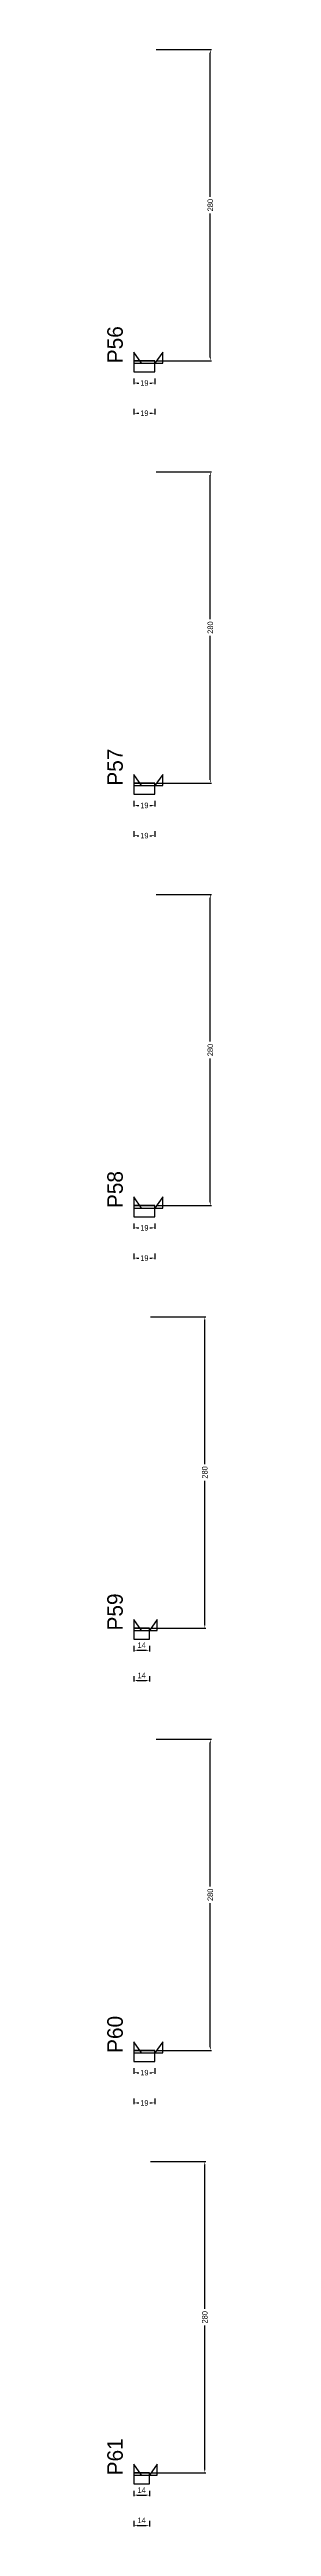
# Model space of a CAD drawing. Header units: centimetres. Extents: x -10500 to 4105, y -36866 to 295.
# Drawn here: x 3976 to 4072, y -22846 to -20618 of the extents above; entities that cross this region are included whole.
import ezdxf

# ---------------------------------------------------------------- set-up
doc = ezdxf.new("R2010")
doc.units = ezdxf.units.CM
for name, color, linetype in [('NOMENCLATURA', 7, 'Continuous'), ('SARR_2.2x10', 60, 'Continuous'), ('SARR_2.2x7', 40, 'Continuous')]:
    doc.layers.add(name, color=color, linetype=linetype)
doc.dimstyles.new('PAINEL-NOVA', dxfattribs={"dimtxt": 5, "dimasz": 3, "dimexe": 1, "dimexo": 1, "dimgap": 1, "dimtad": 1, "dimcen": 2.5, "dimazin": 3, "dimtfac": 1, "dimtmove": 0, "dimatfit": 3})

# ---------------------------------------------------------------- blocks, each defined once
blk = doc.blocks.new('_CLOSEDFILLED')
at = {"color": 0, "linetype": 'BYBLOCK'}
blk.add_solid([(-1, 0.16), (0, 0), (-1, -0.16)], dxfattribs=at)
blk = doc.blocks.new('*D1451')
for p, q in [((4000, -20913.8), (4000, -20918.8)), ((4003, -20917.8), (4004.5, -20917.8)), ((4014.5, -20917.8), (4016, -20917.8)), ((4019, -20913.8), (4019, -20918.8))]:
    blk.add_line(p, q)
at = {"layer": 'Defpoints'}
for p in [(4000, -20912.8), (4000, -20917.8), (4019, -20912.8)]:
    blk.add_point(p, dxfattribs=at)
at = {"layer": 'SARR_2.2x10', "xscale": 3, "yscale": 3, "rotation": 180}
blk.add_blockref('_CLOSEDFILLED', (4000, -20917.8), dxfattribs=at)
at = {"layer": 'SARR_2.2x10', "xscale": 3, "yscale": 3}
blk.add_blockref('_CLOSEDFILLED', (4019, -20917.8), dxfattribs=at)
at = {"layer": 'SARR_2.2x10', "insert": (4009.5, -20917.8), "char_height": 5, "attachment_point": 5}
blk.add_mtext('19', dxfattribs=at)
blk = doc.blocks.new('*D1452')
for p, q in [((4020, -20617.8), (4070, -20617.8)), ((4069, -20750.3), (4069, -20620.8)), ((4069, -20894.8), (4069, -20765.3)), ((4020, -20897.8), (4070, -20897.8))]:
    blk.add_line(p, q)
at = {"layer": 'Defpoints'}
for p in [(4019, -20617.8), (4019, -20897.8), (4069, -20897.8)]:
    blk.add_point(p, dxfattribs=at)
at = {"layer": 'SARR_2.2x10', "xscale": 3, "yscale": 3}
for p, rotation in [((4069, -20617.8), 90), ((4069, -20897.8), 270)]:
    blk.add_blockref('_CLOSEDFILLED', p, dxfattribs=dict(at, rotation=rotation))
at = {"layer": 'SARR_2.2x10', "insert": (4069, -20757.8), "char_height": 5, "attachment_point": 5, "rotation": 90}
blk.add_mtext('280', dxfattribs=at)
blk = doc.blocks.new('*D1453')
for p, q in [((4020, -20617.8), (4070, -20617.8)), ((4069, -20750.3), (4069, -20620.8)), ((4069, -20894.8), (4069, -20765.3)), ((4020, -20897.8), (4070, -20897.8))]:
    blk.add_line(p, q)
at = {"layer": 'Defpoints'}
for p in [(4019, -20617.8), (4019, -20897.8), (4069, -20897.8)]:
    blk.add_point(p, dxfattribs=at)
at = {"layer": 'SARR_2.2x10', "xscale": 3, "yscale": 3}
for p, rotation in [((4069, -20617.8), 90), ((4069, -20897.8), 270)]:
    blk.add_blockref('_CLOSEDFILLED', p, dxfattribs=dict(at, rotation=rotation))
at = {"layer": 'SARR_2.2x10', "insert": (4069, -20757.8), "char_height": 5, "attachment_point": 5, "rotation": 90}
blk.add_mtext('280', dxfattribs=at)
blk = doc.blocks.new('*D1454')
for p, q in [((4020, -20617.8), (4070, -20617.8)), ((4069, -20750.3), (4069, -20620.8)), ((4069, -20894.8), (4069, -20765.3)), ((4020, -20897.8), (4070, -20897.8))]:
    blk.add_line(p, q)
at = {"layer": 'Defpoints'}
for p in [(4019, -20617.8), (4019, -20897.8), (4069, -20897.8)]:
    blk.add_point(p, dxfattribs=at)
at = {"layer": 'SARR_2.2x10', "xscale": 3, "yscale": 3}
for p, rotation in [((4069, -20617.8), 90), ((4069, -20897.8), 270)]:
    blk.add_blockref('_CLOSEDFILLED', p, dxfattribs=dict(at, rotation=rotation))
at = {"layer": 'SARR_2.2x10', "insert": (4069, -20757.8), "char_height": 5, "attachment_point": 5, "rotation": 90}
blk.add_mtext('280', dxfattribs=at)
blk = doc.blocks.new('*D1455')
for p, q in [((4020, -20617.8), (4070, -20617.8)), ((4069, -20750.3), (4069, -20620.8)), ((4069, -20894.8), (4069, -20765.3)), ((4020, -20897.8), (4070, -20897.8))]:
    blk.add_line(p, q)
at = {"layer": 'Defpoints'}
for p in [(4019, -20617.8), (4019, -20897.8), (4069, -20897.8)]:
    blk.add_point(p, dxfattribs=at)
at = {"layer": 'SARR_2.2x10', "xscale": 3, "yscale": 3}
for p, rotation in [((4069, -20617.8), 90), ((4069, -20897.8), 270)]:
    blk.add_blockref('_CLOSEDFILLED', p, dxfattribs=dict(at, rotation=rotation))
at = {"layer": 'SARR_2.2x10', "insert": (4069, -20757.8), "char_height": 5, "attachment_point": 5, "rotation": 90}
blk.add_mtext('280', dxfattribs=at)
blk = doc.blocks.new('*D1456')
for p, q in [((4000, -20941), (4000, -20946)), ((4003, -20945), (4004.5, -20945)), ((4014.5, -20945), (4016, -20945)), ((4019, -20941), (4019, -20946))]:
    blk.add_line(p, q)
at = {"layer": 'Defpoints'}
for p in [(4000, -20940), (4000, -20945), (4019, -20940)]:
    blk.add_point(p, dxfattribs=at)
at = {"layer": 'SARR_2.2x10', "xscale": 3, "yscale": 3, "rotation": 180}
blk.add_blockref('_CLOSEDFILLED', (4000, -20945), dxfattribs=at)
at = {"layer": 'SARR_2.2x10', "xscale": 3, "yscale": 3}
blk.add_blockref('_CLOSEDFILLED', (4019, -20945), dxfattribs=at)
at = {"layer": 'SARR_2.2x10', "insert": (4009.5, -20945), "char_height": 5, "attachment_point": 5}
blk.add_mtext('19', dxfattribs=at)
blk = doc.blocks.new('GRA-E')
at = {"layer": 'SARR_2.2x7'}
blk.add_lwpolyline([(0, 0), (7, 0), (0, 10)], close=True, dxfattribs=at)
blk = doc.blocks.new('GRA-D')
at = {"layer": 'SARR_2.2x7'}
blk.add_lwpolyline([(0, 0), (7, 0), (7, 10)], close=True, dxfattribs=at)
blk = doc.blocks.new('*D1477')
for p, q in [((4000, -21293.8), (4000, -21298.8)), ((4003, -21297.8), (4004.5, -21297.8)), ((4014.5, -21297.8), (4016, -21297.8)), ((4019, -21293.8), (4019, -21298.8))]:
    blk.add_line(p, q)
at = {"layer": 'Defpoints'}
for p in [(4000, -21292.8), (4000, -21297.8), (4019, -21292.8)]:
    blk.add_point(p, dxfattribs=at)
at = {"layer": 'SARR_2.2x10', "xscale": 3, "yscale": 3, "rotation": 180}
blk.add_blockref('_CLOSEDFILLED', (4000, -21297.8), dxfattribs=at)
at = {"layer": 'SARR_2.2x10', "xscale": 3, "yscale": 3}
blk.add_blockref('_CLOSEDFILLED', (4019, -21297.8), dxfattribs=at)
at = {"layer": 'SARR_2.2x10', "insert": (4009.5, -21297.8), "char_height": 5, "attachment_point": 5}
blk.add_mtext('19', dxfattribs=at)
blk = doc.blocks.new('*D1478')
for p, q in [((4020, -20997.8), (4070, -20997.8)), ((4069, -21130.3), (4069, -21000.8)), ((4069, -21274.8), (4069, -21145.3)), ((4020, -21277.8), (4070, -21277.8))]:
    blk.add_line(p, q)
at = {"layer": 'Defpoints'}
for p in [(4019, -20997.8), (4019, -21277.8), (4069, -21277.8)]:
    blk.add_point(p, dxfattribs=at)
at = {"layer": 'SARR_2.2x10', "xscale": 3, "yscale": 3}
for p, rotation in [((4069, -20997.8), 90), ((4069, -21277.8), 270)]:
    blk.add_blockref('_CLOSEDFILLED', p, dxfattribs=dict(at, rotation=rotation))
at = {"layer": 'SARR_2.2x10', "insert": (4069, -21137.8), "char_height": 5, "attachment_point": 5, "rotation": 90}
blk.add_mtext('280', dxfattribs=at)
blk = doc.blocks.new('*D1479')
for p, q in [((4020, -20997.8), (4070, -20997.8)), ((4069, -21130.3), (4069, -21000.8)), ((4069, -21274.8), (4069, -21145.3)), ((4020, -21277.8), (4070, -21277.8))]:
    blk.add_line(p, q)
at = {"layer": 'Defpoints'}
for p in [(4019, -20997.8), (4019, -21277.8), (4069, -21277.8)]:
    blk.add_point(p, dxfattribs=at)
at = {"layer": 'SARR_2.2x10', "xscale": 3, "yscale": 3}
for p, rotation in [((4069, -20997.8), 90), ((4069, -21277.8), 270)]:
    blk.add_blockref('_CLOSEDFILLED', p, dxfattribs=dict(at, rotation=rotation))
at = {"layer": 'SARR_2.2x10', "insert": (4069, -21137.8), "char_height": 5, "attachment_point": 5, "rotation": 90}
blk.add_mtext('280', dxfattribs=at)
blk = doc.blocks.new('*D1480')
for p, q in [((4020, -20997.8), (4070, -20997.8)), ((4069, -21130.3), (4069, -21000.8)), ((4069, -21274.8), (4069, -21145.3)), ((4020, -21277.8), (4070, -21277.8))]:
    blk.add_line(p, q)
at = {"layer": 'Defpoints'}
for p in [(4019, -20997.8), (4019, -21277.8), (4069, -21277.8)]:
    blk.add_point(p, dxfattribs=at)
at = {"layer": 'SARR_2.2x10', "xscale": 3, "yscale": 3}
for p, rotation in [((4069, -20997.8), 90), ((4069, -21277.8), 270)]:
    blk.add_blockref('_CLOSEDFILLED', p, dxfattribs=dict(at, rotation=rotation))
at = {"layer": 'SARR_2.2x10', "insert": (4069, -21137.8), "char_height": 5, "attachment_point": 5, "rotation": 90}
blk.add_mtext('280', dxfattribs=at)
blk = doc.blocks.new('*D1481')
for p, q in [((4020, -20997.8), (4070, -20997.8)), ((4069, -21130.3), (4069, -21000.8)), ((4069, -21274.8), (4069, -21145.3)), ((4020, -21277.8), (4070, -21277.8))]:
    blk.add_line(p, q)
at = {"layer": 'Defpoints'}
for p in [(4019, -20997.8), (4019, -21277.8), (4069, -21277.8)]:
    blk.add_point(p, dxfattribs=at)
at = {"layer": 'SARR_2.2x10', "xscale": 3, "yscale": 3}
for p, rotation in [((4069, -20997.8), 90), ((4069, -21277.8), 270)]:
    blk.add_blockref('_CLOSEDFILLED', p, dxfattribs=dict(at, rotation=rotation))
at = {"layer": 'SARR_2.2x10', "insert": (4069, -21137.8), "char_height": 5, "attachment_point": 5, "rotation": 90}
blk.add_mtext('280', dxfattribs=at)
blk = doc.blocks.new('*D1482')
for p, q in [((4000, -21321), (4000, -21326)), ((4019, -21321), (4019, -21326)), ((4003, -21325), (4004.5, -21325)), ((4014.5, -21325), (4016, -21325))]:
    blk.add_line(p, q)
at = {"layer": 'Defpoints'}
for p in [(4000, -21320), (4019, -21320), (4000, -21325)]:
    blk.add_point(p, dxfattribs=at)
at = {"layer": 'SARR_2.2x10', "xscale": 3, "yscale": 3, "rotation": 180}
blk.add_blockref('_CLOSEDFILLED', (4000, -21325), dxfattribs=at)
at = {"layer": 'SARR_2.2x10', "xscale": 3, "yscale": 3}
blk.add_blockref('_CLOSEDFILLED', (4019, -21325), dxfattribs=at)
at = {"layer": 'SARR_2.2x10', "insert": (4009.5, -21325), "char_height": 5, "attachment_point": 5}
blk.add_mtext('19', dxfattribs=at)
blk = doc.blocks.new('*D1503')
for p, q in [((4000, -21673.8), (4000, -21678.8)), ((4003, -21677.8), (4004.5, -21677.8)), ((4014.5, -21677.8), (4016, -21677.8)), ((4019, -21673.8), (4019, -21678.8))]:
    blk.add_line(p, q)
at = {"layer": 'Defpoints'}
for p in [(4000, -21672.8), (4000, -21677.8), (4019, -21672.8)]:
    blk.add_point(p, dxfattribs=at)
at = {"layer": 'SARR_2.2x10', "xscale": 3, "yscale": 3, "rotation": 180}
blk.add_blockref('_CLOSEDFILLED', (4000, -21677.8), dxfattribs=at)
at = {"layer": 'SARR_2.2x10', "xscale": 3, "yscale": 3}
blk.add_blockref('_CLOSEDFILLED', (4019, -21677.8), dxfattribs=at)
at = {"layer": 'SARR_2.2x10', "insert": (4009.5, -21677.8), "char_height": 5, "attachment_point": 5}
blk.add_mtext('19', dxfattribs=at)
blk = doc.blocks.new('*D1504')
for p, q in [((4020, -21377.8), (4070, -21377.8)), ((4069, -21510.3), (4069, -21380.8)), ((4069, -21654.8), (4069, -21525.3)), ((4020, -21657.8), (4070, -21657.8))]:
    blk.add_line(p, q)
at = {"layer": 'Defpoints'}
for p in [(4019, -21377.8), (4019, -21657.8), (4069, -21657.8)]:
    blk.add_point(p, dxfattribs=at)
at = {"layer": 'SARR_2.2x10', "xscale": 3, "yscale": 3}
for p, rotation in [((4069, -21377.8), 90), ((4069, -21657.8), 270)]:
    blk.add_blockref('_CLOSEDFILLED', p, dxfattribs=dict(at, rotation=rotation))
at = {"layer": 'SARR_2.2x10', "insert": (4069, -21517.8), "char_height": 5, "attachment_point": 5, "rotation": 90}
blk.add_mtext('280', dxfattribs=at)
blk = doc.blocks.new('*D1505')
for p, q in [((4020, -21377.8), (4070, -21377.8)), ((4069, -21510.3), (4069, -21380.8)), ((4069, -21654.8), (4069, -21525.3)), ((4020, -21657.8), (4070, -21657.8))]:
    blk.add_line(p, q)
at = {"layer": 'Defpoints'}
for p in [(4019, -21377.8), (4019, -21657.8), (4069, -21657.8)]:
    blk.add_point(p, dxfattribs=at)
at = {"layer": 'SARR_2.2x10', "xscale": 3, "yscale": 3}
for p, rotation in [((4069, -21377.8), 90), ((4069, -21657.8), 270)]:
    blk.add_blockref('_CLOSEDFILLED', p, dxfattribs=dict(at, rotation=rotation))
at = {"layer": 'SARR_2.2x10', "insert": (4069, -21517.8), "char_height": 5, "attachment_point": 5, "rotation": 90}
blk.add_mtext('280', dxfattribs=at)
blk = doc.blocks.new('*D1506')
for p, q in [((4020, -21377.8), (4070, -21377.8)), ((4069, -21510.3), (4069, -21380.8)), ((4069, -21654.8), (4069, -21525.3)), ((4020, -21657.8), (4070, -21657.8))]:
    blk.add_line(p, q)
at = {"layer": 'Defpoints'}
for p in [(4019, -21377.8), (4019, -21657.8), (4069, -21657.8)]:
    blk.add_point(p, dxfattribs=at)
at = {"layer": 'SARR_2.2x10', "xscale": 3, "yscale": 3}
for p, rotation in [((4069, -21377.8), 90), ((4069, -21657.8), 270)]:
    blk.add_blockref('_CLOSEDFILLED', p, dxfattribs=dict(at, rotation=rotation))
at = {"layer": 'SARR_2.2x10', "insert": (4069, -21517.8), "char_height": 5, "attachment_point": 5, "rotation": 90}
blk.add_mtext('280', dxfattribs=at)
blk = doc.blocks.new('*D1507')
for p, q in [((4020, -21377.8), (4070, -21377.8)), ((4069, -21510.3), (4069, -21380.8)), ((4069, -21654.8), (4069, -21525.3)), ((4020, -21657.8), (4070, -21657.8))]:
    blk.add_line(p, q)
at = {"layer": 'Defpoints'}
for p in [(4019, -21377.8), (4019, -21657.8), (4069, -21657.8)]:
    blk.add_point(p, dxfattribs=at)
at = {"layer": 'SARR_2.2x10', "xscale": 3, "yscale": 3}
for p, rotation in [((4069, -21377.8), 90), ((4069, -21657.8), 270)]:
    blk.add_blockref('_CLOSEDFILLED', p, dxfattribs=dict(at, rotation=rotation))
at = {"layer": 'SARR_2.2x10', "insert": (4069, -21517.8), "char_height": 5, "attachment_point": 5, "rotation": 90}
blk.add_mtext('280', dxfattribs=at)
blk = doc.blocks.new('*D1508')
for p, q in [((4000, -21701), (4000, -21706)), ((4019, -21701), (4019, -21706)), ((4003, -21705), (4004.5, -21705)), ((4014.5, -21705), (4016, -21705))]:
    blk.add_line(p, q)
at = {"layer": 'Defpoints'}
for p in [(4000, -21700), (4019, -21700), (4000, -21705)]:
    blk.add_point(p, dxfattribs=at)
at = {"layer": 'SARR_2.2x10', "xscale": 3, "yscale": 3, "rotation": 180}
blk.add_blockref('_CLOSEDFILLED', (4000, -21705), dxfattribs=at)
at = {"layer": 'SARR_2.2x10', "xscale": 3, "yscale": 3}
blk.add_blockref('_CLOSEDFILLED', (4019, -21705), dxfattribs=at)
at = {"layer": 'SARR_2.2x10', "insert": (4009.5, -21705), "char_height": 5, "attachment_point": 5}
blk.add_mtext('19', dxfattribs=at)
blk = doc.blocks.new('*D1529')
for p, q in [((4000, -22053.8), (4000, -22058.8)), ((4003, -22057.8), (4011, -22057.8)), ((4014, -22053.8), (4014, -22058.8))]:
    blk.add_line(p, q)
at = {"layer": 'Defpoints'}
for p in [(4000, -22052.8), (4000, -22057.8), (4014, -22052.8)]:
    blk.add_point(p, dxfattribs=at)
at = {"layer": 'SARR_2.2x10', "xscale": 3, "yscale": 3, "rotation": 180}
blk.add_blockref('_CLOSEDFILLED', (4000, -22057.8), dxfattribs=at)
at = {"layer": 'SARR_2.2x10', "xscale": 3, "yscale": 3}
blk.add_blockref('_CLOSEDFILLED', (4014, -22057.8), dxfattribs=at)
at = {"layer": 'SARR_2.2x10', "insert": (4007, -22053.3), "char_height": 5, "attachment_point": 5}
blk.add_mtext('14', dxfattribs=at)
blk = doc.blocks.new('*D1530')
for p, q in [((4015, -21757.8), (4065, -21757.8)), ((4064, -21890.3), (4064, -21760.8)), ((4064, -22034.8), (4064, -21905.3)), ((4015, -22037.8), (4065, -22037.8))]:
    blk.add_line(p, q)
at = {"layer": 'Defpoints'}
for p in [(4014, -21757.8), (4014, -22037.8), (4064, -22037.8)]:
    blk.add_point(p, dxfattribs=at)
at = {"layer": 'SARR_2.2x10', "xscale": 3, "yscale": 3}
for p, rotation in [((4064, -21757.8), 90), ((4064, -22037.8), 270)]:
    blk.add_blockref('_CLOSEDFILLED', p, dxfattribs=dict(at, rotation=rotation))
at = {"layer": 'SARR_2.2x10', "insert": (4064, -21897.8), "char_height": 5, "attachment_point": 5, "rotation": 90}
blk.add_mtext('280', dxfattribs=at)
blk = doc.blocks.new('*D1531')
for p, q in [((4015, -21757.8), (4065, -21757.8)), ((4064, -21890.3), (4064, -21760.8)), ((4064, -22034.8), (4064, -21905.3)), ((4015, -22037.8), (4065, -22037.8))]:
    blk.add_line(p, q)
at = {"layer": 'Defpoints'}
for p in [(4014, -21757.8), (4014, -22037.8), (4064, -22037.8)]:
    blk.add_point(p, dxfattribs=at)
at = {"layer": 'SARR_2.2x10', "xscale": 3, "yscale": 3}
for p, rotation in [((4064, -21757.8), 90), ((4064, -22037.8), 270)]:
    blk.add_blockref('_CLOSEDFILLED', p, dxfattribs=dict(at, rotation=rotation))
at = {"layer": 'SARR_2.2x10', "insert": (4064, -21897.8), "char_height": 5, "attachment_point": 5, "rotation": 90}
blk.add_mtext('280', dxfattribs=at)
blk = doc.blocks.new('*D1532')
for p, q in [((4015, -21757.8), (4065, -21757.8)), ((4064, -21890.3), (4064, -21760.8)), ((4064, -22034.8), (4064, -21905.3)), ((4015, -22037.8), (4065, -22037.8))]:
    blk.add_line(p, q)
at = {"layer": 'Defpoints'}
for p in [(4014, -21757.8), (4014, -22037.8), (4064, -22037.8)]:
    blk.add_point(p, dxfattribs=at)
at = {"layer": 'SARR_2.2x10', "xscale": 3, "yscale": 3}
for p, rotation in [((4064, -21757.8), 90), ((4064, -22037.8), 270)]:
    blk.add_blockref('_CLOSEDFILLED', p, dxfattribs=dict(at, rotation=rotation))
at = {"layer": 'SARR_2.2x10', "insert": (4064, -21897.8), "char_height": 5, "attachment_point": 5, "rotation": 90}
blk.add_mtext('280', dxfattribs=at)
blk = doc.blocks.new('*D1533')
for p, q in [((4015, -21757.8), (4065, -21757.8)), ((4064, -21890.3), (4064, -21760.8)), ((4064, -22034.8), (4064, -21905.3)), ((4015, -22037.8), (4065, -22037.8))]:
    blk.add_line(p, q)
at = {"layer": 'Defpoints'}
for p in [(4014, -21757.8), (4014, -22037.8), (4064, -22037.8)]:
    blk.add_point(p, dxfattribs=at)
at = {"layer": 'SARR_2.2x10', "xscale": 3, "yscale": 3}
for p, rotation in [((4064, -21757.8), 90), ((4064, -22037.8), 270)]:
    blk.add_blockref('_CLOSEDFILLED', p, dxfattribs=dict(at, rotation=rotation))
at = {"layer": 'SARR_2.2x10', "insert": (4064, -21897.8), "char_height": 5, "attachment_point": 5, "rotation": 90}
blk.add_mtext('280', dxfattribs=at)
blk = doc.blocks.new('*D1534')
for p, q in [((4000, -22081), (4000, -22086)), ((4014, -22081), (4014, -22086)), ((4003, -22085), (4011, -22085))]:
    blk.add_line(p, q)
at = {"layer": 'Defpoints'}
for p in [(4000, -22080), (4014, -22080), (4000, -22085)]:
    blk.add_point(p, dxfattribs=at)
at = {"layer": 'SARR_2.2x10', "xscale": 3, "yscale": 3, "rotation": 180}
blk.add_blockref('_CLOSEDFILLED', (4000, -22085), dxfattribs=at)
at = {"layer": 'SARR_2.2x10', "xscale": 3, "yscale": 3}
blk.add_blockref('_CLOSEDFILLED', (4014, -22085), dxfattribs=at)
at = {"layer": 'SARR_2.2x10', "insert": (4007, -22080.5), "char_height": 5, "attachment_point": 5}
blk.add_mtext('14', dxfattribs=at)
blk = doc.blocks.new('*D1555')
for p, q in [((4000, -22433.8), (4000, -22438.8)), ((4003, -22437.8), (4004.5, -22437.8)), ((4014.5, -22437.8), (4016, -22437.8)), ((4019, -22433.8), (4019, -22438.8))]:
    blk.add_line(p, q)
at = {"layer": 'Defpoints'}
for p in [(4000, -22432.8), (4000, -22437.8), (4019, -22432.8)]:
    blk.add_point(p, dxfattribs=at)
at = {"layer": 'SARR_2.2x10', "xscale": 3, "yscale": 3, "rotation": 180}
blk.add_blockref('_CLOSEDFILLED', (4000, -22437.8), dxfattribs=at)
at = {"layer": 'SARR_2.2x10', "xscale": 3, "yscale": 3}
blk.add_blockref('_CLOSEDFILLED', (4019, -22437.8), dxfattribs=at)
at = {"layer": 'SARR_2.2x10', "insert": (4009.5, -22437.8), "char_height": 5, "attachment_point": 5}
blk.add_mtext('19', dxfattribs=at)
blk = doc.blocks.new('*D1556')
for p, q in [((4020, -22137.8), (4070, -22137.8)), ((4069, -22270.3), (4069, -22140.8)), ((4069, -22414.8), (4069, -22285.3)), ((4020, -22417.8), (4070, -22417.8))]:
    blk.add_line(p, q)
at = {"layer": 'Defpoints'}
for p in [(4019, -22137.8), (4019, -22417.8), (4069, -22417.8)]:
    blk.add_point(p, dxfattribs=at)
at = {"layer": 'SARR_2.2x10', "xscale": 3, "yscale": 3}
for p, rotation in [((4069, -22137.8), 90), ((4069, -22417.8), 270)]:
    blk.add_blockref('_CLOSEDFILLED', p, dxfattribs=dict(at, rotation=rotation))
at = {"layer": 'SARR_2.2x10', "insert": (4069, -22277.8), "char_height": 5, "attachment_point": 5, "rotation": 90}
blk.add_mtext('280', dxfattribs=at)
blk = doc.blocks.new('*D1557')
for p, q in [((4020, -22137.8), (4070, -22137.8)), ((4069, -22270.3), (4069, -22140.8)), ((4069, -22414.8), (4069, -22285.3)), ((4020, -22417.8), (4070, -22417.8))]:
    blk.add_line(p, q)
at = {"layer": 'Defpoints'}
for p in [(4019, -22137.8), (4019, -22417.8), (4069, -22417.8)]:
    blk.add_point(p, dxfattribs=at)
at = {"layer": 'SARR_2.2x10', "xscale": 3, "yscale": 3}
for p, rotation in [((4069, -22137.8), 90), ((4069, -22417.8), 270)]:
    blk.add_blockref('_CLOSEDFILLED', p, dxfattribs=dict(at, rotation=rotation))
at = {"layer": 'SARR_2.2x10', "insert": (4069, -22277.8), "char_height": 5, "attachment_point": 5, "rotation": 90}
blk.add_mtext('280', dxfattribs=at)
blk = doc.blocks.new('*D1558')
for p, q in [((4020, -22137.8), (4070, -22137.8)), ((4069, -22270.3), (4069, -22140.8)), ((4069, -22414.8), (4069, -22285.3)), ((4020, -22417.8), (4070, -22417.8))]:
    blk.add_line(p, q)
at = {"layer": 'Defpoints'}
for p in [(4019, -22137.8), (4019, -22417.8), (4069, -22417.8)]:
    blk.add_point(p, dxfattribs=at)
at = {"layer": 'SARR_2.2x10', "xscale": 3, "yscale": 3}
for p, rotation in [((4069, -22137.8), 90), ((4069, -22417.8), 270)]:
    blk.add_blockref('_CLOSEDFILLED', p, dxfattribs=dict(at, rotation=rotation))
at = {"layer": 'SARR_2.2x10', "insert": (4069, -22277.8), "char_height": 5, "attachment_point": 5, "rotation": 90}
blk.add_mtext('280', dxfattribs=at)
blk = doc.blocks.new('*D1559')
for p, q in [((4020, -22137.8), (4070, -22137.8)), ((4069, -22270.3), (4069, -22140.8)), ((4069, -22414.8), (4069, -22285.3)), ((4020, -22417.8), (4070, -22417.8))]:
    blk.add_line(p, q)
at = {"layer": 'Defpoints'}
for p in [(4019, -22137.8), (4019, -22417.8), (4069, -22417.8)]:
    blk.add_point(p, dxfattribs=at)
at = {"layer": 'SARR_2.2x10', "xscale": 3, "yscale": 3}
for p, rotation in [((4069, -22137.8), 90), ((4069, -22417.8), 270)]:
    blk.add_blockref('_CLOSEDFILLED', p, dxfattribs=dict(at, rotation=rotation))
at = {"layer": 'SARR_2.2x10', "insert": (4069, -22277.8), "char_height": 5, "attachment_point": 5, "rotation": 90}
blk.add_mtext('280', dxfattribs=at)
blk = doc.blocks.new('*D1560')
for p, q in [((4000, -22461), (4000, -22466)), ((4003, -22465), (4004.5, -22465)), ((4014.5, -22465), (4016, -22465)), ((4019, -22461), (4019, -22466))]:
    blk.add_line(p, q)
at = {"layer": 'Defpoints'}
for p in [(4000, -22460), (4019, -22460), (4000, -22465)]:
    blk.add_point(p, dxfattribs=at)
at = {"layer": 'SARR_2.2x10', "xscale": 3, "yscale": 3, "rotation": 180}
blk.add_blockref('_CLOSEDFILLED', (4000, -22465), dxfattribs=at)
at = {"layer": 'SARR_2.2x10', "xscale": 3, "yscale": 3}
blk.add_blockref('_CLOSEDFILLED', (4019, -22465), dxfattribs=at)
at = {"layer": 'SARR_2.2x10', "insert": (4009.5, -22465), "char_height": 5, "attachment_point": 5}
blk.add_mtext('19', dxfattribs=at)
blk = doc.blocks.new('*D1581')
for p, q in [((4000, -22813.8), (4000, -22818.8)), ((4014, -22813.8), (4014, -22818.8)), ((4003, -22817.8), (4011, -22817.8))]:
    blk.add_line(p, q)
at = {"layer": 'Defpoints'}
for p in [(4000, -22812.8), (4014, -22812.8), (4000, -22817.8)]:
    blk.add_point(p, dxfattribs=at)
at = {"layer": 'SARR_2.2x10', "xscale": 3, "yscale": 3, "rotation": 180}
blk.add_blockref('_CLOSEDFILLED', (4000, -22817.8), dxfattribs=at)
at = {"layer": 'SARR_2.2x10', "xscale": 3, "yscale": 3}
blk.add_blockref('_CLOSEDFILLED', (4014, -22817.8), dxfattribs=at)
at = {"layer": 'SARR_2.2x10', "insert": (4007, -22813.3), "char_height": 5, "attachment_point": 5}
blk.add_mtext('14', dxfattribs=at)
blk = doc.blocks.new('*D1582')
for p, q in [((4015, -22517.8), (4065, -22517.8)), ((4064, -22650.3), (4064, -22520.8)), ((4064, -22794.8), (4064, -22665.3)), ((4015, -22797.8), (4065, -22797.8))]:
    blk.add_line(p, q)
at = {"layer": 'Defpoints'}
for p in [(4014, -22517.8), (4014, -22797.8), (4064, -22797.8)]:
    blk.add_point(p, dxfattribs=at)
at = {"layer": 'SARR_2.2x10', "xscale": 3, "yscale": 3}
for p, rotation in [((4064, -22517.8), 90), ((4064, -22797.8), 270)]:
    blk.add_blockref('_CLOSEDFILLED', p, dxfattribs=dict(at, rotation=rotation))
at = {"layer": 'SARR_2.2x10', "insert": (4064, -22657.8), "char_height": 5, "attachment_point": 5, "rotation": 90}
blk.add_mtext('280', dxfattribs=at)
blk = doc.blocks.new('*D1583')
for p, q in [((4015, -22517.8), (4065, -22517.8)), ((4064, -22650.3), (4064, -22520.8)), ((4064, -22794.8), (4064, -22665.3)), ((4015, -22797.8), (4065, -22797.8))]:
    blk.add_line(p, q)
at = {"layer": 'Defpoints'}
for p in [(4014, -22517.8), (4014, -22797.8), (4064, -22797.8)]:
    blk.add_point(p, dxfattribs=at)
at = {"layer": 'SARR_2.2x10', "xscale": 3, "yscale": 3}
for p, rotation in [((4064, -22517.8), 90), ((4064, -22797.8), 270)]:
    blk.add_blockref('_CLOSEDFILLED', p, dxfattribs=dict(at, rotation=rotation))
at = {"layer": 'SARR_2.2x10', "insert": (4064, -22657.8), "char_height": 5, "attachment_point": 5, "rotation": 90}
blk.add_mtext('280', dxfattribs=at)
blk = doc.blocks.new('*D1584')
for p, q in [((4015, -22517.8), (4065, -22517.8)), ((4064, -22650.3), (4064, -22520.8)), ((4064, -22794.8), (4064, -22665.3)), ((4015, -22797.8), (4065, -22797.8))]:
    blk.add_line(p, q)
at = {"layer": 'Defpoints'}
for p in [(4014, -22517.8), (4014, -22797.8), (4064, -22797.8)]:
    blk.add_point(p, dxfattribs=at)
at = {"layer": 'SARR_2.2x10', "xscale": 3, "yscale": 3}
for p, rotation in [((4064, -22517.8), 90), ((4064, -22797.8), 270)]:
    blk.add_blockref('_CLOSEDFILLED', p, dxfattribs=dict(at, rotation=rotation))
at = {"layer": 'SARR_2.2x10', "insert": (4064, -22657.8), "char_height": 5, "attachment_point": 5, "rotation": 90}
blk.add_mtext('280', dxfattribs=at)
blk = doc.blocks.new('*D1585')
for p, q in [((4015, -22517.8), (4065, -22517.8)), ((4064, -22650.3), (4064, -22520.8)), ((4064, -22794.8), (4064, -22665.3)), ((4015, -22797.8), (4065, -22797.8))]:
    blk.add_line(p, q)
at = {"layer": 'Defpoints'}
for p in [(4014, -22517.8), (4014, -22797.8), (4064, -22797.8)]:
    blk.add_point(p, dxfattribs=at)
at = {"layer": 'SARR_2.2x10', "xscale": 3, "yscale": 3}
for p, rotation in [((4064, -22517.8), 90), ((4064, -22797.8), 270)]:
    blk.add_blockref('_CLOSEDFILLED', p, dxfattribs=dict(at, rotation=rotation))
at = {"layer": 'SARR_2.2x10', "insert": (4064, -22657.8), "char_height": 5, "attachment_point": 5, "rotation": 90}
blk.add_mtext('280', dxfattribs=at)
blk = doc.blocks.new('*D1586')
for p, q in [((4000, -22841), (4000, -22846)), ((4003, -22845), (4011, -22845)), ((4014, -22841), (4014, -22846))]:
    blk.add_line(p, q)
at = {"layer": 'Defpoints'}
for p in [(4000, -22840), (4000, -22845), (4014, -22840)]:
    blk.add_point(p, dxfattribs=at)
at = {"layer": 'SARR_2.2x10', "xscale": 3, "yscale": 3, "rotation": 180}
blk.add_blockref('_CLOSEDFILLED', (4000, -22845), dxfattribs=at)
at = {"layer": 'SARR_2.2x10', "xscale": 3, "yscale": 3}
blk.add_blockref('_CLOSEDFILLED', (4014, -22845), dxfattribs=at)
at = {"layer": 'SARR_2.2x10', "insert": (4007, -22840.5), "char_height": 5, "attachment_point": 5}
blk.add_mtext('14', dxfattribs=at)

msp = doc.modelspace()

# ---------------------------------------------------------------- linework, layer by layer
at = {"layer": 'SARR_2.2x10'}
for p, q in [((4019, -20897.8), (4000, -20897.8)), ((4000, -20897.8), (4000, -20907.8)), ((4019, -20907.8), (4019, -20897.8)), ((4000, -20907.8), (4019, -20907.8)), ((4019, -21277.8), (4000, -21277.8)), ((4000, -21277.8), (4000, -21287.8)), ((4019, -21287.8), (4019, -21277.8)), ((4000, -21287.8), (4019, -21287.8)), ((4019, -21657.8), (4000, -21657.8)), ((4000, -21657.8), (4000, -21667.8)), ((4019, -21667.8), (4019, -21657.8)), ((4000, -21667.8), (4019, -21667.8)), ((4014, -22037.8), (4000, -22037.8)), ((4000, -22037.8), (4000, -22047.8)), ((4000, -22047.8), (4014, -22047.8)), ((4014, -22047.8), (4014, -22037.8)), ((4019, -22417.8), (4000, -22417.8)), ((4000, -22417.8), (4000, -22427.8)), ((4000, -22427.8), (4019, -22427.8)), ((4019, -22427.8), (4019, -22417.8)), ((4014, -22797.8), (4000, -22797.8)), ((4000, -22797.8), (4000, -22807.8)), ((4000, -22807.8), (4014, -22807.8)), ((4014, -22807.8), (4014, -22797.8))]:
    msp.add_line(p, q, dxfattribs=at)
at = {"layer": 'SARR_2.2x7'}
for p, q in [((4019, -20897.8), (4000, -20897.8)), ((4000, -20897.8), (4000, -20900)), ((4000, -20897.8), (4007, -20897.8)), ((4000, -20897.8), (4007, -20897.8)), ((4000, -20897.8), (4007, -20897.8)), ((4000, -20897.8), (4007, -20897.8)), ((4000, -20900), (4019, -20900)), ((4007, -20897.8), (4019, -20897.8)), ((4007, -20897.8), (4019, -20897.8)), ((4007, -20897.8), (4019, -20897.8)), ((4007, -20897.8), (4019, -20897.8)), ((4019, -20900), (4019, -20897.8)), ((4019, -21277.8), (4000, -21277.8)), ((4000, -21277.8), (4000, -21280)), ((4000, -21277.8), (4007, -21277.8)), ((4000, -21277.8), (4007, -21277.8)), ((4000, -21277.8), (4007, -21277.8)), ((4000, -21277.8), (4007, -21277.8)), ((4007, -21277.8), (4019, -21277.8)), ((4007, -21277.8), (4019, -21277.8)), ((4007, -21277.8), (4019, -21277.8)), ((4007, -21277.8), (4019, -21277.8)), ((4019, -21280), (4019, -21277.8)), ((4000, -21280), (4019, -21280)), ((4019, -21657.8), (4000, -21657.8)), ((4000, -21657.8), (4000, -21660)), ((4000, -21657.8), (4007, -21657.8)), ((4000, -21657.8), (4007, -21657.8)), ((4000, -21657.8), (4007, -21657.8)), ((4000, -21657.8), (4007, -21657.8)), ((4007, -21657.8), (4019, -21657.8)), ((4007, -21657.8), (4019, -21657.8)), ((4007, -21657.8), (4019, -21657.8)), ((4007, -21657.8), (4019, -21657.8)), ((4019, -21660), (4019, -21657.8)), ((4000, -21660), (4019, -21660)), ((4014, -22037.8), (4000, -22037.8)), ((4000, -22037.8), (4000, -22040)), ((4000, -22037.8), (4007, -22037.8)), ((4000, -22037.8), (4007, -22037.8)), ((4000, -22037.8), (4007, -22037.8)), ((4000, -22037.8), (4007, -22037.8)), ((4000, -22040), (4014, -22040)), ((4007, -22037.8), (4014, -22037.8)), ((4007, -22037.8), (4014, -22037.8)), ((4007, -22037.8), (4014, -22037.8)), ((4007, -22037.8), (4014, -22037.8)), ((4014, -22040), (4014, -22037.8)), ((4019, -22417.8), (4000, -22417.8)), ((4000, -22417.8), (4000, -22420)), ((4000, -22417.8), (4007, -22417.8)), ((4000, -22417.8), (4007, -22417.8)), ((4000, -22417.8), (4007, -22417.8)), ((4000, -22417.8), (4007, -22417.8)), ((4000, -22420), (4019, -22420)), ((4007, -22417.8), (4019, -22417.8)), ((4007, -22417.8), (4019, -22417.8)), ((4007, -22417.8), (4019, -22417.8)), ((4007, -22417.8), (4019, -22417.8)), ((4019, -22420), (4019, -22417.8)), ((4014, -22797.8), (4000, -22797.8)), ((4000, -22797.8), (4000, -22800)), ((4000, -22797.8), (4007, -22797.8)), ((4000, -22797.8), (4007, -22797.8)), ((4000, -22797.8), (4007, -22797.8)), ((4000, -22797.8), (4007, -22797.8)), ((4000, -22800), (4014, -22800)), ((4007, -22797.8), (4014, -22797.8)), ((4007, -22797.8), (4014, -22797.8)), ((4007, -22797.8), (4014, -22797.8)), ((4007, -22797.8), (4014, -22797.8)), ((4014, -22800), (4014, -22797.8))]:
    msp.add_line(p, q, dxfattribs=at)

# ---------------------------------------------------------------- block references
for name, p in [('GRA-E', (4000, -20900)), ('GRA-D', (4019, -20900)), ('GRA-E', (4000, -21280)), ('GRA-D', (4019, -21280)), ('GRA-E', (4000, -21660)), ('GRA-D', (4019, -21660)), ('GRA-E', (4000, -22040)), ('GRA-D', (4014, -22040)), ('GRA-E', (4000, -22420)), ('GRA-D', (4019, -22420)), ('GRA-E', (4000, -22800)), ('GRA-D', (4014, -22800))]:
    msp.add_blockref(name, p, dxfattribs=at)

# ---------------------------------------------------------------- texts
at = {"layer": 'NOMENCLATURA'}
for s, p in [('P56', (3990, -20900)), ('P57', (3990, -21280)), ('P58', (3990, -21660)), ('P59', (3990, -22040)), ('P60', (3990, -22420)), ('P61', (3990, -22800))]:
    msp.add_text(s, height=14, rotation=90, dxfattribs=at).set_placement(p)

# ---------------------------------------------------------------- dimensions: what is measured, and where the dimension line sits
at = {"layer": 'SARR_2.2x10'}
for base, p1, p2, picture, middle in [((4069, -20897.8), (4019, -20897.8), (4019, -20617.8), '*D1452', (4069, -20757.8)), ((4069, -20897.8), (4019, -20897.8), (4019, -20617.8), '*D1453', (4069, -20757.8)), ((4069, -20897.8), (4019, -20897.8), (4019, -20617.8), '*D1454', (4069, -20757.8)), ((4069, -20897.8), (4019, -20897.8), (4019, -20617.8), '*D1455', (4069, -20757.8)), ((4069, -21277.8), (4019, -21277.8), (4019, -20997.8), '*D1478', (4069, -21137.8)), ((4069, -21277.8), (4019, -21277.8), (4019, -20997.8), '*D1479', (4069, -21137.8)), ((4069, -21277.8), (4019, -21277.8), (4019, -20997.8), '*D1480', (4069, -21137.8)), ((4069, -21277.8), (4019, -21277.8), (4019, -20997.8), '*D1481', (4069, -21137.8)), ((4069, -21657.8), (4019, -21657.8), (4019, -21377.8), '*D1504', (4069, -21517.8)), ((4069, -21657.8), (4019, -21657.8), (4019, -21377.8), '*D1505', (4069, -21517.8)), ((4069, -21657.8), (4019, -21657.8), (4019, -21377.8), '*D1506', (4069, -21517.8)), ((4069, -21657.8), (4019, -21657.8), (4019, -21377.8), '*D1507', (4069, -21517.8)), ((4064, -22037.8), (4014, -22037.8), (4014, -21757.8), '*D1530', (4064, -21897.8)), ((4064, -22037.8), (4014, -22037.8), (4014, -21757.8), '*D1531', (4064, -21897.8)), ((4064, -22037.8), (4014, -22037.8), (4014, -21757.8), '*D1532', (4064, -21897.8)), ((4064, -22037.8), (4014, -22037.8), (4014, -21757.8), '*D1533', (4064, -21897.8)), ((4069, -22417.8), (4019, -22417.8), (4019, -22137.8), '*D1556', (4069, -22277.8)), ((4069, -22417.8), (4019, -22417.8), (4019, -22137.8), '*D1557', (4069, -22277.8)), ((4069, -22417.8), (4019, -22417.8), (4019, -22137.8), '*D1558', (4069, -22277.8)), ((4069, -22417.8), (4019, -22417.8), (4019, -22137.8), '*D1559', (4069, -22277.8)), ((4064, -22797.8), (4014, -22797.8), (4014, -22517.8), '*D1582', (4064, -22657.8)), ((4064, -22797.8), (4014, -22797.8), (4014, -22517.8), '*D1583', (4064, -22657.8)), ((4064, -22797.8), (4014, -22797.8), (4014, -22517.8), '*D1584', (4064, -22657.8)), ((4064, -22797.8), (4014, -22797.8), (4014, -22517.8), '*D1585', (4064, -22657.8))]:
    dim = msp.add_linear_dim(base=base, p1=p1, p2=p2, angle=90, dimstyle='PAINEL-NOVA', dxfattribs=at)
    dim.commit()
    dim.dimension.update_dxf_attribs({"geometry": picture, "text_midpoint": middle})
for base, p1, p2, picture, middle in [((4000, -20917.8), (4000, -20912.8), (4019, -20912.8), '*D1451', (4009.5, -20917.8)), ((4000, -20945), (4000, -20940), (4019, -20940), '*D1456', (4009.5, -20945)), ((4000, -21297.8), (4000, -21292.8), (4019, -21292.8), '*D1477', (4009.5, -21297.8)), ((4000, -21325), (4000, -21320), (4019, -21320), '*D1482', (4009.5, -21325)), ((4000, -21677.8), (4000, -21672.8), (4019, -21672.8), '*D1503', (4009.5, -21677.8)), ((4000, -21705), (4000, -21700), (4019, -21700), '*D1508', (4009.5, -21705)), ((4000, -22057.8), (4000, -22052.8), (4014, -22052.8), '*D1529', (4007, -22053.3)), ((4000, -22085), (4000, -22080), (4014, -22080), '*D1534', (4007, -22080.5)), ((4000, -22437.8), (4000, -22432.8), (4019, -22432.8), '*D1555', (4009.5, -22437.8)), ((4000, -22465), (4000, -22460), (4019, -22460), '*D1560', (4009.5, -22465)), ((4000, -22817.8), (4000, -22812.8), (4014, -22812.8), '*D1581', (4007, -22813.3)), ((4000, -22845), (4000, -22840), (4014, -22840), '*D1586', (4007, -22840.5))]:
    dim = msp.add_linear_dim(base=base, p1=p1, p2=p2, dimstyle='PAINEL-NOVA', dxfattribs=at)
    dim.commit()
    dim.dimension.update_dxf_attribs({"geometry": picture, "text_midpoint": middle})

doc.saveas('drawing.dxf')
